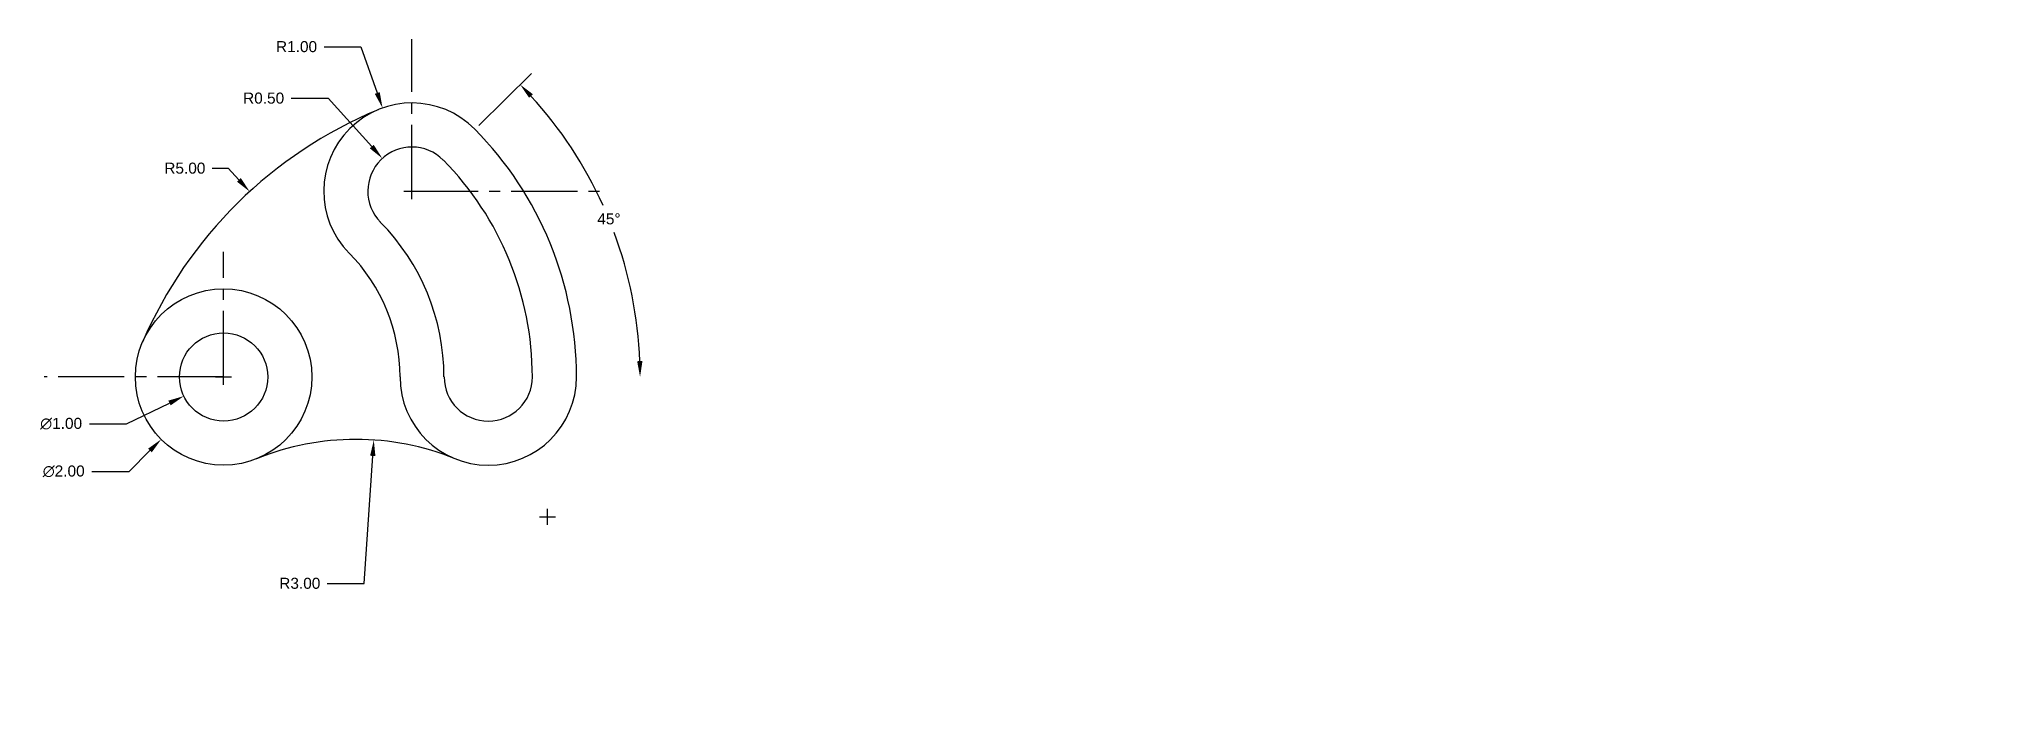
# Model space of a CAD drawing. Header units: inches. Extents: x 2.9 to 25, y 1.3 to 8.8.
import ezdxf

# ---------------------------------------------------------------- set-up
doc = ezdxf.new("R2010")
doc.units = ezdxf.units.IN
doc.header["$MEASUREMENT"] = 0
doc.linetypes.add('CENTER2', pattern=[1.125, 0.75, -0.125, 0.125, -0.125])
doc.layers.add('DIM', color=7, linetype='CENTER2')
doc.styles.get("Standard").update_dxf_attribs({"font": 'arial.ttf'})
doc.dimstyles.get("Standard").update_dxf_attribs({"dimtxt": 0.125, "dimasz": 0.18, "dimexe": 0.18, "dimexo": 0.0625, "dimgap": 0.09, "dimtad": 0, "dimtih": 1, "dimtoh": 1, "dimzin": 0, "dimdsep": 46, "dimtxsty": 'Standard', "dimcen": 0.09, "dimadec": 0, "dimazin": 0, "dimtfac": 1, "dimtofl": 0, "dimtmove": 0, "dimatfit": 3, "dimfxl": 1, "dimtolj": 1, "dimtzin": 0, "dimarcsym": 0})

# ---------------------------------------------------------------- blocks, each defined once
blk = doc.blocks.new('*D2')
at = {"color": 0, "lineweight": -2, "transparency": 16777216}
for p, q in [((5, 4.91), (5, 5.09)), ((4.91, 5), (5.09, 5)), ((3.9, 4.47), (4.387, 4.705)), ((3.479, 4.47), (3.9, 4.47))]:
    blk.add_line(p, q, dxfattribs=at)
at = {"color": 0, "transparency": 16777216}
blk.add_solid([(4.374, 4.732), (4.4, 4.678), (4.55, 4.783)], dxfattribs=at)
at = {"layer": 'Defpoints', "color": 0, "transparency": 16777216}
for p in [(5.45, 5.217), (4.55, 4.783)]:
    blk.add_point(p, dxfattribs=at)
at = {"color": 0, "transparency": 16777216, "insert": (3.159, 4.47), "char_height": 0.125, "attachment_point": 5}
blk.add_mtext('\\A1;∅1.00', dxfattribs=at)
blk = doc.blocks.new('*D3')
at = {"color": 0, "lineweight": -2, "transparency": 16777216}
for p, q in [((5, 4.91), (5, 5.09)), ((4.91, 5), (5.09, 5)), ((3.929, 3.93), (4.165, 4.166)), ((3.508, 3.93), (3.929, 3.93))]:
    blk.add_line(p, q, dxfattribs=at)
at = {"color": 0, "transparency": 16777216}
blk.add_solid([(4.144, 4.187), (4.186, 4.145), (4.293, 4.293)], dxfattribs=at)
at = {"layer": 'Defpoints', "color": 0, "transparency": 16777216}
for p in [(5.707, 5.707), (4.293, 4.293)]:
    blk.add_point(p, dxfattribs=at)
at = {"color": 0, "transparency": 16777216, "insert": (3.188, 3.93), "char_height": 0.125, "attachment_point": 5}
blk.add_mtext('\\A1;∅2.00', dxfattribs=at)
blk = doc.blocks.new('*D4')
at = {"color": 0, "lineweight": -2, "transparency": 16777216}
blk.add_line((7.892, 7.853), (8.489, 8.442), dxfattribs=at)
for start, end in [(24.3379, 42.4317), (2.1847, 20.3076)]:
    blk.add_arc((5, 5), 4.721, start, end, dxfattribs=at)
at = {"color": 0, "transparency": 16777216}
for points in [[(8.463, 8.165), (8.506, 8.206), (8.361, 8.316)], [(9.748, 5.181), (9.688, 5.179), (9.721, 5)]]:
    blk.add_solid(points, dxfattribs=at)
at = {"layer": 'Defpoints', "color": 0, "transparency": 16777216}
for p in [(7.847, 7.809), (9.563, 6.212), (5, 5), (5, 5), (25, 5)]:
    blk.add_point(p, dxfattribs=at)
at = {"color": 0, "transparency": 16777216, "insert": (9.368, 6.792), "char_height": 0.125, "attachment_point": 5}
blk.add_mtext('\\A1;45°', dxfattribs=at)
blk = doc.blocks.new('*D5')
at = {"color": 0, "lineweight": -2, "transparency": 16777216}
for p, q in [((6.593, 2.66), (6.691, 4.105)), ((6.175, 2.66), (6.593, 2.66))]:
    blk.add_line(p, q, dxfattribs=at)
at = {"color": 0, "transparency": 16777216}
blk.add_solid([(6.661, 4.107), (6.721, 4.103), (6.703, 4.285)], dxfattribs=at)
at = {"layer": 'Defpoints', "color": 0, "transparency": 16777216}
for p in [(6.703, 4.285), (6.5, 1.292)]:
    blk.add_point(p, dxfattribs=at)
at = {"color": 0, "transparency": 16777216, "insert": (5.864, 2.66), "char_height": 0.125, "attachment_point": 5}
blk.add_mtext('\\A1;R3.00', dxfattribs=at)
blk = doc.blocks.new('*D6')
at = {"color": 0, "lineweight": -2, "transparency": 16777216}
for p, q in [((4.872, 7.367), (5.052, 7.367)), ((5.052, 7.367), (5.174, 7.234)), ((8.582, 3.414), (8.762, 3.414)), ((8.672, 3.324), (8.672, 3.504))]:
    blk.add_line(p, q, dxfattribs=at)
at = {"color": 0, "transparency": 16777216}
blk.add_solid([(5.196, 7.255), (5.152, 7.214), (5.296, 7.102)], dxfattribs=at)
at = {"layer": 'Defpoints', "color": 0, "transparency": 16777216}
for p in [(5.296, 7.102), (8.672, 3.414)]:
    blk.add_point(p, dxfattribs=at)
at = {"color": 0, "transparency": 16777216, "insert": (4.561, 7.367), "char_height": 0.125, "attachment_point": 5}
blk.add_mtext('\\A1;R5.00', dxfattribs=at)
blk = doc.blocks.new('*D7')
at = {"color": 0, "lineweight": -2, "transparency": 16777216}
for p, q in [((5.766, 8.161), (6.184, 8.161)), ((6.184, 8.161), (6.68, 7.612)), ((7.045, 7.107), (7.225, 7.107)), ((7.135, 7.017), (7.135, 7.197))]:
    blk.add_line(p, q, dxfattribs=at)
at = {"color": 0, "transparency": 16777216}
blk.add_solid([(6.702, 7.632), (6.658, 7.592), (6.8, 7.478)], dxfattribs=at)
at = {"layer": 'Defpoints', "color": 0, "transparency": 16777216}
for p in [(6.8, 7.478), (7.135, 7.107)]:
    blk.add_point(p, dxfattribs=at)
at = {"color": 0, "transparency": 16777216, "insert": (5.454, 8.161), "char_height": 0.125, "attachment_point": 5}
blk.add_mtext('\\A1;R0.50', dxfattribs=at)
blk = doc.blocks.new('*D8')
at = {"color": 0, "lineweight": -2, "transparency": 16777216}
for p, q in [((6.139, 8.745), (6.556, 8.745)), ((6.556, 8.745), (6.742, 8.22)), ((7.045, 7.107), (7.225, 7.107)), ((7.135, 7.017), (7.135, 7.197))]:
    blk.add_line(p, q, dxfattribs=at)
at = {"color": 0, "transparency": 16777216}
blk.add_solid([(6.77, 8.23), (6.714, 8.21), (6.802, 8.05)], dxfattribs=at)
at = {"layer": 'Defpoints', "color": 0, "transparency": 16777216}
for p in [(6.802, 8.05), (7.135, 7.107)]:
    blk.add_point(p, dxfattribs=at)
at = {"color": 0, "transparency": 16777216, "insert": (5.827, 8.745), "char_height": 0.125, "attachment_point": 5}
blk.add_mtext('\\A1;R1.00', dxfattribs=at)

msp = doc.modelspace()

# ---------------------------------------------------------------- linework, layer by layer
for p, q in [((6.777, 6.758), (6.776, 6.757)), ((7.5, 5), (7.498, 5))]:
    msp.add_line(p, q)
for radius in [1, 0.5]:
    msp.add_circle((5, 5), radius)
for centre, radius, start, end in [((8.672, 3.414), 5, 112.5921, 156.6407), ((7.135, 7.107), 1, 44.6164, 224.6164), ((5, 5), 4, 0, 44.6164), ((7.135, 7.107), 0.5, 44.6164, 224.6164), ((5, 5), 3.5, 0, 44.6164), ((5, 5), 2.498, 0, 44.6851), ((5, 5), 2, 0, 44.6164), ((5, 5), 2, 0, 44.6164), ((8, 5), 1, 180, 0), ((8, 5), 0.5, 180, 0), ((6.5, 1.292), 3, 67.9757, 112.0243)]:
    msp.add_arc(centre, radius, start, end)
at = {"layer": 'DIM'}
for p, q in [((7.135, 7.107), (7.135, 8.832)), ((7.135, 7.107), (9.293, 7.107)), ((5, 5), (5, 6.418)), ((5, 5), (2.966, 5))]:
    msp.add_line(p, q, dxfattribs=at)

# ---------------------------------------------------------------- dimensions: what is measured, and where the dimension line sits
for center, mpoint, picture, middle in [((7.135, 7.107), (6.802, 8.05), '*D8', (5.827, 8.745)), ((7.135, 7.107), (6.8, 7.478), '*D7', (5.454, 8.161)), ((6.5, 1.292), (6.703, 4.285), '*D5', (5.864, 2.66))]:
    dim = msp.add_radius_dim(center=center, mpoint=mpoint, dimstyle='Standard')
    dim.commit()
    dim.dimension.update_dxf_attribs({"geometry": picture, "text_midpoint": middle, "dimtype": 164})
dim = msp.add_angular_dim_2l(base=(9.563, 6.212), line1=((5, 5), (7.847, 7.809)), line2=((5, 5), (25, 5)), dimstyle='Standard')
dim.commit()
dim.dimension.update_dxf_attribs({"geometry": '*D4', "text_midpoint": (9.368, 6.792)})
dim = msp.add_radius_dim(center=(8.672, 3.414), mpoint=(5.296, 7.102), dimstyle='Standard')
dim.commit()
dim.dimension.update_dxf_attribs({"geometry": '*D6', "text_midpoint": (4.561, 7.367)})
for p1, p2, picture, middle in [((5.707, 5.707), (4.293, 4.293), '*D3', (3.188, 3.93)), ((5.45, 5.217), (4.55, 4.783), '*D2', (3.159, 4.47))]:
    dim = msp.add_diameter_dim_2p(p1=p1, p2=p2, dimstyle='Standard')
    dim.commit()
    dim.dimension.update_dxf_attribs({"geometry": picture, "text_midpoint": middle, "dimtype": 163})

doc.saveas('drawing.dxf')
